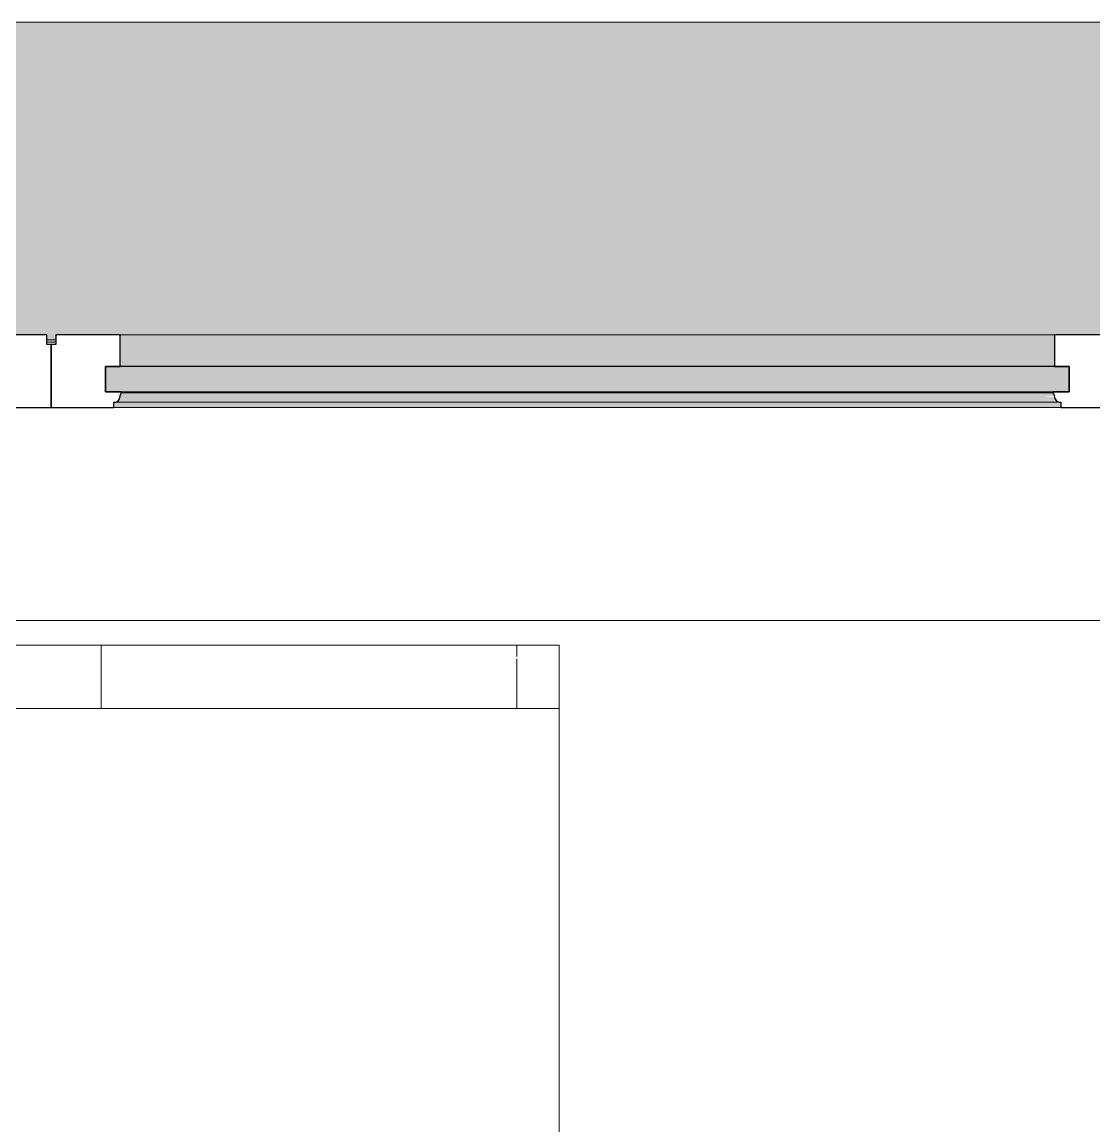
# Model space of a CAD drawing. Header units: millimetres. Extents: x 155920 to 295199, y -4084 to 97293.
# Drawn here: x 186273 to 187290, y 33765 to 34813 of the extents above; entities that cross this region are included whole.
import ezdxf

# ---------------------------------------------------------------- set-up
doc = ezdxf.new("R2010")
doc.units = ezdxf.units.MM
doc.header["$MEASUREMENT"] = 0
for name, color, linetype, lineweight in [('A-GLAZ', 7, 'CONTINUOUS', 9), ('I-FURN', 8, 'CONTINUOUS', 9), ('I-WALL', 7, 'CONTINUOUS', 9)]:
    doc.layers.add(name, color=color, linetype=linetype, lineweight=lineweight)

msp = doc.modelspace()

# ---------------------------------------------------------------- hatches: boundary and pattern name
at = {"layer": 'A-GLAZ'}
for points in [[(187318, 34511.5), (187318, 34813.2), (185283.8, 34813.2), (185283.8, 34511.5), (185288.2, 34511.5), (185288.2, 34516.2), (186296.5, 34516.2), (186296.5, 34511.5), (186305.2, 34511.5), (186305.2, 34516.2), (187313.7, 34516.2), (187313.7, 34511.5)], [(187252.8, 34486.2), (187252.8, 34516.2), (186366, 34516.2), (186366, 34486.2), (187240.9, 34486.2)], [(187266.8, 34462.3), (187266.8, 34486.2), (186352.1, 34486.2), (186352.1, 34462.3), (187240.9, 34462.3)], [(187240.9, 34457.2), (187252.8, 34458.3), (187251.5, 34461.2), (186367.3, 34461.2), (186366, 34457.2), (186642.9, 34457.2)], [(187251.5, 34461.2), (187251.5, 34462.3), (187240.9, 34461.2)], [(186360, 34452.3), (186362.9, 34452.8), (186361.6, 34452.9)], [(187240.9, 34447.3), (187258.8, 34447.3), (187258.8, 34452.3), (186360, 34452.3), (186360, 34447.3), (186642.9, 34447.3)], [(187257.2, 34452.3), (187253.9, 34454.6), (187252.6, 34457.2), (186365.8, 34457.2), (186364, 34453.6), (186363.8, 34452.3), (187255, 34452.3)]]:
    msp.add_hatch(color=256, dxfattribs=at).paths.add_polyline_path(points, flags=0)
h = msp.add_hatch(color=256, dxfattribs=at)
h.paths.add_polyline_path([(187318, 34509.4), (187318, 34511.5), (187313.7, 34511.5), (187313.7, 34509.4)], flags=0)
h.paths.add_polyline_path([(186305.2, 34509.4), (186305.2, 34511.5), (186296.5, 34511.1), (186296.5, 34509.4), (186301.5, 34509.4)], flags=0)
h.paths.add_polyline_path([(185288.2, 34509.4), (185288.2, 34511.5), (185283.8, 34511.5), (185283.8, 34509.4)], flags=0)

# ---------------------------------------------------------------- linework, layer by layer
for p, q in [((187318, 34813.2), (185283.8, 34813.2)), ((187252.8, 34516.2), (186366, 34516.2)), ((186305.2, 34511.5), (186296.5, 34511.5)), ((186305.2, 34509.4), (186296.5, 34509.4)), ((187251.5, 34461.2), (186367.3, 34461.2)), ((186361.6, 34452.3), (186360, 34452.3)), ((187257.2, 34452.3), (186361.6, 34452.3)), ((187258.8, 34452.3), (187257.2, 34452.3)), ((186360, 34447.3), (187258.8, 34447.3))]:
    msp.add_line(p, q, dxfattribs=at)
at = {"layer": 'A-GLAZ', "lineweight": 30}
for p, q in [((186296.5, 34516.2), (186235.6, 34516.2)), ((186296.5, 34507.2), (186296.5, 34516.2)), ((186366, 34516.2), (186305.2, 34516.2)), ((186305.2, 34516.2), (186305.2, 34507.2)), ((186366, 34486.2), (186366, 34516.2)), ((187313.7, 34516.2), (187252.8, 34516.2)), ((187252.8, 34516.2), (187252.8, 34486.2)), ((186300.8, 34507.2), (186296.5, 34507.2)), ((186305.2, 34507.2), (186300.8, 34507.2)), ((186300.8, 34507.2), (186300.8, 34447.3)), ((186300.8, 34447.3), (186300.8, 34507.2)), ((187266.8, 34486.2), (186352.1, 34486.2)), ((186352.1, 34486.2), (186352.1, 34462.3)), ((186352.1, 34462.3), (186352.1, 34486.2)), ((186352.1, 34486.2), (186366, 34486.2)), ((187252.8, 34486.2), (187266.8, 34486.2)), ((187266.8, 34462.3), (187266.8, 34486.2)), ((187266.8, 34486.2), (187266.8, 34462.3)), ((186352.1, 34462.3), (187266.8, 34462.3)), ((186367.3, 34462.3), (186352.1, 34462.3)), ((186367.3, 34461.2), (186367.3, 34462.3)), ((187266.8, 34462.3), (187251.5, 34462.3)), ((187251.5, 34462.3), (187251.5, 34461.2)), ((186360, 34447.3), (186360, 34452.3)), ((186360, 34452.3), (186361.6, 34452.3)), ((187257.2, 34452.3), (187258.8, 34452.3)), ((187258.8, 34452.3), (187258.8, 34447.3)), ((186241.6, 34447.3), (186300.8, 34447.3)), ((186300.8, 34447.3), (186360, 34447.3)), ((187258.8, 34447.3), (187318, 34447.3))]:
    msp.add_line(p, q, dxfattribs=at)
for centre, radius, start, end in [((186373.2, 34456.8), 7.4, 143.4261, 176.5739), ((187245.6, 34456.8), 7.4, 3.4261, 36.5739), ((186360.5, 34457.6), 5.36, 281.9524, 356.5739), ((187258.3, 34457.6), 5.36, 183.4261, 258.0476)]:
    msp.add_arc(centre, radius, start, end, dxfattribs=at)
at = {"layer": 'A-GLAZ'}
for points in [[(186366.5, 34460), (186366.7, 34460.4), (186367, 34460.8), (186367.3, 34461.2)], [(187251.5, 34461.2), (187251.8, 34460.8), (187252.1, 34460.4), (187252.3, 34460)]]:
    msp.add_open_spline(points, degree=3, dxfattribs=at)
for points, knots in [([(186361.6, 34452.3), (186362, 34452.4), (186362.7, 34452.6), (186363.5, 34453.1), (186363.9, 34453.4), (186364, 34453.6)], [0, 0, 0, 0, 0.2, 0.3, 0.4, 0.4, 0.4, 0.4]), ([(186365, 34454.6), (186365.1, 34454.8), (186365.3, 34455.2), (186365.7, 34456.1), (186365.8, 34456.8), (186365.8, 34457.2)], [0.6, 0.6, 0.6, 0.6, 0.7, 0.8, 1, 1, 1, 1]), ([(187253, 34457.2), (187253, 34456.8), (187253.1, 34456.1), (187253.5, 34455.2), (187253.7, 34454.8), (187253.9, 34454.6)], [-1, -1, -1, -1, -0.8, -0.7, -0.6, -0.6, -0.6, -0.6]), ([(187254.8, 34453.6), (187254.9, 34453.4), (187255.3, 34453.1), (187256.1, 34452.6), (187256.8, 34452.4), (187257.2, 34452.3)], [-0.4, -0.4, -0.4, -0.4, -0.3, -0.2, 0, 0, 0, 0])]:
    msp.add_open_spline(points, degree=3, knots=knots, dxfattribs=at)
at = {"layer": 'I-FURN'}
for p, q in [((186742.7, 34221.6), (185222.7, 34221.6)), ((186782.7, 34221.6), (185982.7, 34221.6)), ((185982.7, 34221.6), (186782.7, 34221.6)), ((186217.7, 34221.6), (186348.1, 34221.6)), ((186348.1, 34221.6), (186782.7, 34221.6)), ((186348.1, 34161.6), (186348.1, 34221.6)), ((186348.1, 34161.6), (186348.1, 34221.6)), ((186782.7, 34221.6), (186742.7, 34221.6)), ((186742.7, 34211), (186742.7, 34221.6)), ((186742.7, 34211), (186742.7, 34221.6)), ((186782.7, 34161.6), (186782.7, 34221.6)), ((186782.7, 34161.6), (186782.7, 34221.6)), ((186782.7, 32621.6), (186782.7, 34221.6)), ((186782.7, 34221.6), (186782.7, 32621.6)), ((186742.7, 34161.6), (186742.7, 34208.7)), ((186742.7, 34161.6), (186742.7, 34208.7)), ((185222.7, 34161.6), (186742.7, 34161.6)), ((186348.1, 34161.6), (186217.7, 34161.6)), ((186782.7, 34161.6), (186348.1, 34161.6)), ((186742.7, 34161.6), (186782.7, 34161.6))]:
    msp.add_line(p, q, dxfattribs=at)
at = {"layer": 'I-WALL'}
msp.add_line((187318, 34245.3), (185283.8, 34245.3), dxfattribs=at)

doc.saveas('drawing.dxf')
